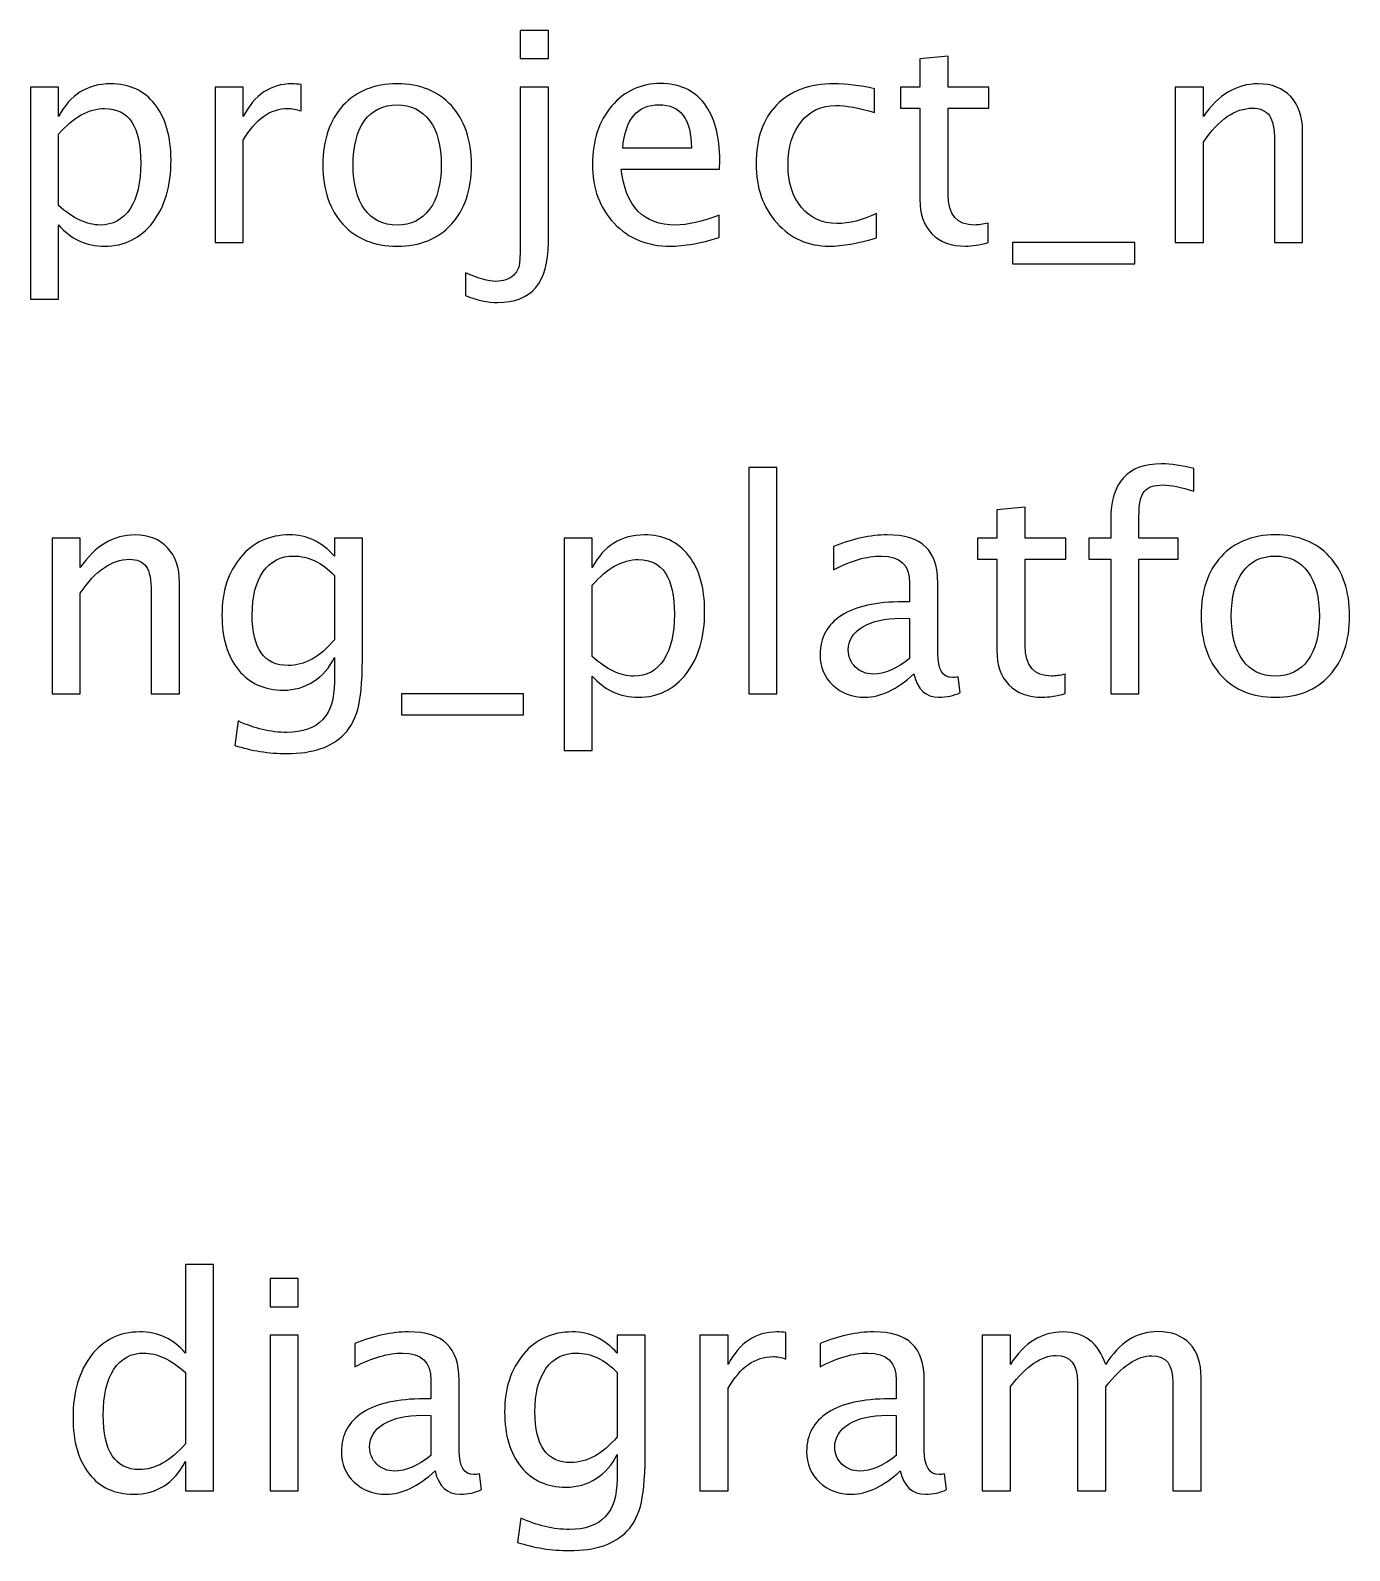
# Model space of a CAD drawing. Header units: centimetres. Extents: x -139 to 139, y -98 to 100.
# Drawn here: x 4.35 to 36.06, y 62.84 to 99.38 of the extents above; entities that cross this region are included whole.
import ezdxf

# ---------------------------------------------------------------- set-up
doc = ezdxf.new("R2010")
doc.units = ezdxf.units.CM
doc.header["$MEASUREMENT"] = 0
doc.layers.add('Layer 1', color=7, linetype='Continuous')

msp = doc.modelspace()

# ---------------------------------------------------------------- linework, layer by layer
at = {"layer": 'Layer 1'}
for points, knots in [([(16.12846, 98.70415), (16.12846, 98.70415), (16.12846, 99.38148), (16.12846, 99.38148), (16.12846, 99.38148), (16.12846, 99.38148), (16.8058, 99.38148), (16.8058, 99.38148), (16.8058, 99.38148), (16.8058, 99.38148), (16.8058, 98.70415), (16.8058, 98.70415), (16.8058, 98.70415), (16.8058, 98.70415), (16.12846, 98.70415), (16.12846, 98.70415)], [0, 0, 0, 0, 0.2, 0.2, 0.2, 0.2, 0.4, 0.4, 0.4, 0.4, 0.6, 0.6, 0.6, 0.6, 1, 1, 1, 1]), ([(27.37855, 94.28149), (27.16924, 94.22387), (26.98697, 94.19564), (26.83292, 94.19564), (26.83292, 94.19564), (26.4872, 94.19564), (26.21791, 94.29442), (26.02506, 94.49198), (26.02506, 94.49198), (25.83103, 94.68953), (25.73461, 94.96352), (25.73461, 95.31513), (25.73461, 95.31513), (25.73461, 95.31513), (25.73461, 97.51176), (25.73461, 97.51176), (25.73461, 97.51176), (25.73461, 97.51176), (25.26659, 97.51176), (25.26659, 97.51176), (25.26659, 97.51176), (25.26659, 97.51176), (25.26659, 98.01976), (25.26659, 98.01976), (25.26659, 98.01976), (25.26659, 98.01976), (25.73461, 98.01976), (25.73461, 98.01976), (25.73461, 98.01976), (25.73461, 98.01976), (25.73461, 98.69591), (25.73461, 98.69591), (25.73461, 98.69591), (25.73461, 98.69591), (26.41194, 98.76059), (26.41194, 98.76059), (26.41194, 98.76059), (26.41194, 98.76059), (26.41194, 98.01976), (26.41194, 98.01976), (26.41194, 98.01976), (26.41194, 98.01976), (27.39266, 98.01976), (27.39266, 98.01976), (27.39266, 98.01976), (27.39266, 98.01976), (27.39266, 97.51176), (27.39266, 97.51176), (27.39266, 97.51176), (27.39266, 97.51176), (26.41194, 97.51176), (26.41194, 97.51176), (26.41194, 97.51176), (26.41194, 97.51176), (26.41194, 95.43742), (26.41194, 95.43742), (26.41194, 95.43742), (26.41194, 94.94824), (26.62478, 94.70364), (27.04929, 94.70364), (27.04929, 94.70364), (27.13984, 94.70364), (27.2492, 94.71893), (27.37855, 94.74833), (27.37855, 94.74833), (27.37855, 94.74833), (27.37855, 94.28149), (27.37855, 94.28149)], [0, 0, 0, 0, 0.05555556, 0.05555556, 0.05555556, 0.05555556, 0.11111111, 0.11111111, 0.11111111, 0.11111111, 0.16666667, 0.16666667, 0.16666667, 0.16666667, 0.22222222, 0.22222222, 0.22222222, 0.22222222, 0.27777778, 0.27777778, 0.27777778, 0.27777778, 0.33333333, 0.33333333, 0.33333333, 0.33333333, 0.38888889, 0.38888889, 0.38888889, 0.38888889, 0.44444444, 0.44444444, 0.44444444, 0.44444444, 0.5, 0.5, 0.5, 0.5, 0.55555556, 0.55555556, 0.55555556, 0.55555556, 0.61111111, 0.61111111, 0.61111111, 0.61111111, 0.66666667, 0.66666667, 0.66666667, 0.66666667, 0.72222222, 0.72222222, 0.72222222, 0.72222222, 0.77777778, 0.77777778, 0.77777778, 0.77777778, 0.83333333, 0.83333333, 0.83333333, 0.83333333, 0.88888889, 0.88888889, 0.88888889, 0.88888889, 1, 1, 1, 1]), ([(4.3539, 92.91859), (4.3539, 92.91859), (4.3539, 98.01976), (4.3539, 98.01976), (4.3539, 98.01976), (4.3539, 98.01976), (5.03124, 98.01976), (5.03124, 98.01976), (5.03124, 98.01976), (5.03124, 98.01976), (5.03124, 97.31302), (5.03124, 97.31302), (5.03124, 97.31302), (5.30876, 97.83631), (5.72621, 98.09737), (6.28242, 98.09737), (6.28242, 98.09737), (6.7328, 98.09737), (7.08676, 97.93391), (7.34546, 97.60583), (7.34546, 97.60583), (7.60417, 97.27775), (7.73352, 96.82972), (7.73352, 96.26175), (7.73352, 96.26175), (7.73352, 95.64321), (7.58653, 95.14344), (7.29372, 94.76479), (7.29372, 94.76479), (7.00091, 94.38497), (6.61521, 94.19564), (6.13778, 94.19564), (6.13778, 94.19564), (5.69446, 94.19564), (5.32522, 94.36498), (5.03124, 94.70482), (5.03124, 94.70482), (5.03124, 94.70482), (5.03124, 92.91859), (5.03124, 92.91859), (5.03124, 92.91859), (5.03124, 92.91859), (4.3539, 92.91859), (4.3539, 92.91859)], [0, 0, 0, 0, 0.08333333, 0.08333333, 0.08333333, 0.08333333, 0.16666667, 0.16666667, 0.16666667, 0.16666667, 0.25, 0.25, 0.25, 0.25, 0.33333333, 0.33333333, 0.33333333, 0.33333333, 0.41666667, 0.41666667, 0.41666667, 0.41666667, 0.5, 0.5, 0.5, 0.5, 0.58333333, 0.58333333, 0.58333333, 0.58333333, 0.66666667, 0.66666667, 0.66666667, 0.66666667, 0.75, 0.75, 0.75, 0.75, 0.83333333, 0.83333333, 0.83333333, 0.83333333, 1, 1, 1, 1]), ([(8.7942, 94.28031), (8.7942, 94.28031), (8.7942, 98.01976), (8.7942, 98.01976), (8.7942, 98.01976), (8.7942, 98.01976), (9.47154, 98.01976), (9.47154, 98.01976), (9.47154, 98.01976), (9.47154, 98.01976), (9.47154, 97.31302), (9.47154, 97.31302), (9.47154, 97.31302), (9.74082, 97.83631), (10.13123, 98.09737), (10.64394, 98.09737), (10.64394, 98.09737), (10.71332, 98.09737), (10.78622, 98.09149), (10.86148, 98.07973), (10.86148, 98.07973), (10.86148, 98.07973), (10.86148, 97.4459), (10.86148, 97.4459), (10.86148, 97.4459), (10.74389, 97.48471), (10.64041, 97.5047), (10.55104, 97.5047), (10.55104, 97.5047), (10.12065, 97.5047), (9.76082, 97.2507), (9.47154, 96.74152), (9.47154, 96.74152), (9.47154, 96.74152), (9.47154, 94.28031), (9.47154, 94.28031), (9.47154, 94.28031), (9.47154, 94.28031), (8.7942, 94.28031), (8.7942, 94.28031)], [0, 0, 0, 0, 0.09090909, 0.09090909, 0.09090909, 0.09090909, 0.18181818, 0.18181818, 0.18181818, 0.18181818, 0.27272727, 0.27272727, 0.27272727, 0.27272727, 0.36363636, 0.36363636, 0.36363636, 0.36363636, 0.45454545, 0.45454545, 0.45454545, 0.45454545, 0.54545455, 0.54545455, 0.54545455, 0.54545455, 0.63636364, 0.63636364, 0.63636364, 0.63636364, 0.72727273, 0.72727273, 0.72727273, 0.72727273, 0.81818182, 0.81818182, 0.81818182, 0.81818182, 1, 1, 1, 1]), ([(13.16983, 94.19564), (12.62067, 94.19564), (12.18558, 94.37086), (11.86572, 94.72128), (11.86572, 94.72128), (11.5447, 95.07171), (11.38477, 95.54796), (11.38477, 96.14886), (11.38477, 96.14886), (11.38477, 96.74858), (11.5447, 97.22365), (11.86572, 97.5729), (11.86572, 97.5729), (12.18558, 97.92215), (12.62067, 98.09737), (13.16983, 98.09737), (13.16983, 98.09737), (13.71898, 98.09737), (14.15408, 97.92215), (14.47393, 97.5729), (14.47393, 97.5729), (14.79496, 97.22365), (14.95488, 96.74858), (14.95488, 96.14886), (14.95488, 96.14886), (14.95488, 95.54796), (14.79496, 95.07171), (14.47393, 94.72128), (14.47393, 94.72128), (14.15408, 94.37086), (13.71898, 94.19564), (13.16983, 94.19564)], [0, 0, 0, 0, 0.11111111, 0.11111111, 0.11111111, 0.11111111, 0.22222222, 0.22222222, 0.22222222, 0.22222222, 0.33333333, 0.33333333, 0.33333333, 0.33333333, 0.44444444, 0.44444444, 0.44444444, 0.44444444, 0.55555556, 0.55555556, 0.55555556, 0.55555556, 0.66666667, 0.66666667, 0.66666667, 0.66666667, 0.77777778, 0.77777778, 0.77777778, 0.77777778, 1, 1, 1, 1]), ([(14.80907, 93.01031), (14.80907, 93.01031), (14.80907, 93.55359), (14.80907, 93.55359), (14.80907, 93.55359), (15.12657, 93.41718), (15.36881, 93.34898), (15.53462, 93.34898), (15.53462, 93.34898), (15.72277, 93.34898), (15.86976, 93.39954), (15.97324, 93.50067), (15.97324, 93.50067), (16.04262, 93.56887), (16.08495, 93.64766), (16.10259, 93.73468), (16.10259, 93.73468), (16.12023, 93.8217), (16.12846, 94.00397), (16.12846, 94.28149), (16.12846, 94.28149), (16.12846, 94.28149), (16.12846, 98.01976), (16.12846, 98.01976), (16.12846, 98.01976), (16.12846, 98.01976), (16.8058, 98.01976), (16.8058, 98.01976), (16.8058, 98.01976), (16.8058, 98.01976), (16.8058, 94.28266), (16.8058, 94.28266), (16.8058, 94.28266), (16.8058, 93.32193), (16.4001, 92.84098), (15.58754, 92.84098), (15.58754, 92.84098), (15.34647, 92.84098), (15.08659, 92.89742), (14.80907, 93.01031)], [0, 0, 0, 0, 0.09090909, 0.09090909, 0.09090909, 0.09090909, 0.18181818, 0.18181818, 0.18181818, 0.18181818, 0.27272727, 0.27272727, 0.27272727, 0.27272727, 0.36363636, 0.36363636, 0.36363636, 0.36363636, 0.45454545, 0.45454545, 0.45454545, 0.45454545, 0.54545455, 0.54545455, 0.54545455, 0.54545455, 0.63636364, 0.63636364, 0.63636364, 0.63636364, 0.72727273, 0.72727273, 0.72727273, 0.72727273, 0.81818182, 0.81818182, 0.81818182, 0.81818182, 1, 1, 1, 1]), ([(20.90626, 94.40025), (20.45117, 94.26385), (20.06194, 94.19564), (19.73739, 94.19564), (19.73739, 94.19564), (19.18352, 94.19564), (18.73314, 94.37909), (18.38625, 94.7448), (18.38625, 94.7448), (18.03935, 95.11051), (17.86531, 95.58441), (17.86531, 96.16767), (17.86531, 96.16767), (17.86531, 96.73329), (18.01818, 97.19778), (18.3251, 97.56115), (18.3251, 97.56115), (18.63201, 97.92333), (19.02477, 98.10442), (19.50338, 98.10442), (19.50338, 98.10442), (19.95611, 98.10442), (20.30653, 97.94332), (20.55348, 97.62112), (20.55348, 97.62112), (20.80042, 97.29891), (20.9239, 96.84265), (20.9239, 96.25116), (20.9239, 96.25116), (20.9239, 96.25116), (20.92037, 96.0442), (20.92037, 96.0442), (20.92037, 96.0442), (20.92037, 96.0442), (18.55676, 96.0442), (18.55676, 96.0442), (18.55676, 96.0442), (18.65553, 95.1505), (19.0918, 94.70364), (19.86439, 94.70364), (19.86439, 94.70364), (20.14778, 94.70364), (20.49468, 94.78361), (20.90626, 94.94353), (20.90626, 94.94353), (20.90626, 94.94353), (20.90626, 94.40025), (20.90626, 94.40025)], [0, 0, 0, 0, 0.07692308, 0.07692308, 0.07692308, 0.07692308, 0.15384615, 0.15384615, 0.15384615, 0.15384615, 0.23076923, 0.23076923, 0.23076923, 0.23076923, 0.30769231, 0.30769231, 0.30769231, 0.30769231, 0.38461538, 0.38461538, 0.38461538, 0.38461538, 0.46153846, 0.46153846, 0.46153846, 0.46153846, 0.53846154, 0.53846154, 0.53846154, 0.53846154, 0.61538462, 0.61538462, 0.61538462, 0.61538462, 0.69230769, 0.69230769, 0.69230769, 0.69230769, 0.76923077, 0.76923077, 0.76923077, 0.76923077, 0.84615385, 0.84615385, 0.84615385, 0.84615385, 1, 1, 1, 1]), ([(24.68921, 94.3932), (24.25059, 94.2615), (23.87194, 94.19564), (23.55326, 94.19564), (23.55326, 94.19564), (23.04762, 94.19564), (22.62899, 94.38262), (22.2962, 94.75538), (22.2962, 94.75538), (21.96341, 95.12933), (21.79643, 95.60088), (21.79643, 96.16885), (21.79643, 96.16885), (21.79643, 96.77563), (21.96106, 97.24952), (22.29032, 97.58819), (22.29032, 97.58819), (22.61958, 97.92803), (23.07937, 98.09737), (23.66968, 98.09737), (23.66968, 98.09737), (23.96014, 98.09737), (24.28704, 98.05739), (24.64688, 97.97742), (24.64688, 97.97742), (24.64688, 97.97742), (24.64688, 97.40592), (24.64688, 97.40592), (24.64688, 97.40592), (24.2647, 97.51881), (23.95308, 97.57526), (23.71319, 97.57526), (23.71319, 97.57526), (23.36512, 97.57526), (23.08642, 97.44473), (22.87828, 97.18485), (22.87828, 97.18485), (22.67014, 96.92497), (22.56549, 96.57807), (22.56549, 96.14533), (22.56549, 96.14533), (22.56549, 95.72552), (22.67367, 95.38686), (22.88887, 95.12698), (22.88887, 95.12698), (23.10406, 94.86827), (23.38511, 94.73892), (23.73436, 94.73892), (23.73436, 94.73892), (24.04363, 94.73892), (24.36113, 94.81888), (24.68921, 94.97881), (24.68921, 94.97881), (24.68921, 94.97881), (24.68921, 94.3932), (24.68921, 94.3932)], [0, 0, 0, 0, 0.06666667, 0.06666667, 0.06666667, 0.06666667, 0.13333333, 0.13333333, 0.13333333, 0.13333333, 0.2, 0.2, 0.2, 0.2, 0.26666667, 0.26666667, 0.26666667, 0.26666667, 0.33333333, 0.33333333, 0.33333333, 0.33333333, 0.4, 0.4, 0.4, 0.4, 0.46666667, 0.46666667, 0.46666667, 0.46666667, 0.53333333, 0.53333333, 0.53333333, 0.53333333, 0.6, 0.6, 0.6, 0.6, 0.66666667, 0.66666667, 0.66666667, 0.66666667, 0.73333333, 0.73333333, 0.73333333, 0.73333333, 0.8, 0.8, 0.8, 0.8, 0.86666667, 0.86666667, 0.86666667, 0.86666667, 1, 1, 1, 1]), ([(31.87294, 94.28031), (31.87294, 94.28031), (31.87294, 98.01976), (31.87294, 98.01976), (31.87294, 98.01976), (31.87294, 98.01976), (32.55028, 98.01976), (32.55028, 98.01976), (32.55028, 98.01976), (32.55028, 98.01976), (32.55028, 97.31302), (32.55028, 97.31302), (32.55028, 97.31302), (32.90894, 97.83631), (33.34873, 98.09737), (33.86849, 98.09737), (33.86849, 98.09737), (34.1954, 98.09737), (34.45528, 97.99506), (34.64695, 97.78928), (34.64695, 97.78928), (34.83863, 97.58466), (34.93506, 97.30832), (34.93506, 96.9626), (34.93506, 96.9626), (34.93506, 96.9626), (34.93506, 94.28031), (34.93506, 94.28031), (34.93506, 94.28031), (34.93506, 94.28031), (34.25772, 94.28031), (34.25772, 94.28031), (34.25772, 94.28031), (34.25772, 94.28031), (34.25772, 96.74152), (34.25772, 96.74152), (34.25772, 96.74152), (34.25772, 97.01904), (34.21657, 97.2166), (34.13543, 97.33419), (34.13543, 97.33419), (34.05311, 97.45296), (33.91788, 97.51176), (33.72856, 97.51176), (33.72856, 97.51176), (33.31228, 97.51176), (32.91952, 97.24012), (32.55028, 96.69684), (32.55028, 96.69684), (32.55028, 96.69684), (32.55028, 94.28031), (32.55028, 94.28031), (32.55028, 94.28031), (32.55028, 94.28031), (31.87294, 94.28031), (31.87294, 94.28031)], [0, 0, 0, 0, 0.06666667, 0.06666667, 0.06666667, 0.06666667, 0.13333333, 0.13333333, 0.13333333, 0.13333333, 0.2, 0.2, 0.2, 0.2, 0.26666667, 0.26666667, 0.26666667, 0.26666667, 0.33333333, 0.33333333, 0.33333333, 0.33333333, 0.4, 0.4, 0.4, 0.4, 0.46666667, 0.46666667, 0.46666667, 0.46666667, 0.53333333, 0.53333333, 0.53333333, 0.53333333, 0.6, 0.6, 0.6, 0.6, 0.66666667, 0.66666667, 0.66666667, 0.66666667, 0.73333333, 0.73333333, 0.73333333, 0.73333333, 0.8, 0.8, 0.8, 0.8, 0.86666667, 0.86666667, 0.86666667, 0.86666667, 1, 1, 1, 1]), ([(13.16865, 94.70364), (13.50379, 94.70364), (13.76485, 94.82947), (13.95064, 95.08229), (13.95064, 95.08229), (14.13526, 95.33394), (14.22816, 95.69025), (14.22816, 96.14886), (14.22816, 96.14886), (14.22816, 96.60629), (14.13526, 96.96142), (13.95064, 97.21307), (13.95064, 97.21307), (13.76485, 97.46354), (13.50379, 97.58937), (13.16865, 97.58937), (13.16865, 97.58937), (12.83234, 97.58937), (12.57128, 97.46354), (12.38784, 97.21307), (12.38784, 97.21307), (12.20322, 96.96142), (12.11149, 96.60629), (12.11149, 96.14886), (12.11149, 96.14886), (12.11149, 95.69025), (12.20322, 95.33394), (12.38784, 95.08229), (12.38784, 95.08229), (12.57128, 94.82947), (12.83234, 94.70364), (13.16865, 94.70364)], [0, 0, 0, 0, 0.11111111, 0.11111111, 0.11111111, 0.11111111, 0.22222222, 0.22222222, 0.22222222, 0.22222222, 0.33333333, 0.33333333, 0.33333333, 0.33333333, 0.44444444, 0.44444444, 0.44444444, 0.44444444, 0.55555556, 0.55555556, 0.55555556, 0.55555556, 0.66666667, 0.66666667, 0.66666667, 0.66666667, 0.77777778, 0.77777778, 0.77777778, 0.77777778, 1, 1, 1, 1]), ([(18.59203, 96.5522), (18.59203, 96.5522), (20.24303, 96.5522), (20.24303, 96.5522), (20.24303, 96.5522), (20.24303, 97.24835), (19.98315, 97.59642), (19.46457, 97.59642), (19.46457, 97.59642), (18.94246, 97.59642), (18.65201, 97.24835), (18.59203, 96.5522)], [0, 0, 0, 0, 0.25, 0.25, 0.25, 0.25, 0.5, 0.5, 0.5, 0.5, 1, 1, 1, 1]), ([(5.03124, 95.17166), (5.38049, 94.86004), (5.71328, 94.70364), (6.0296, 94.70364), (6.0296, 94.70364), (6.34122, 94.70364), (6.58228, 94.83417), (6.75162, 95.09405), (6.75162, 95.09405), (6.92213, 95.35393), (7.00679, 95.71964), (7.00679, 96.19237), (7.00679, 96.19237), (7.00679, 97.06726), (6.71752, 97.5047), (6.13896, 97.5047), (6.13896, 97.5047), (5.76031, 97.5047), (5.39107, 97.30009), (5.03124, 96.88969), (5.03124, 96.88969), (5.03124, 96.88969), (5.03124, 95.17166), (5.03124, 95.17166)], [0, 0, 0, 0, 0.14285714, 0.14285714, 0.14285714, 0.14285714, 0.28571429, 0.28571429, 0.28571429, 0.28571429, 0.42857143, 0.42857143, 0.42857143, 0.42857143, 0.57142857, 0.57142857, 0.57142857, 0.57142857, 0.71428571, 0.71428571, 0.71428571, 0.71428571, 1, 1, 1, 1]), ([(27.96416, 93.77231), (27.96416, 93.77231), (27.96416, 94.28031), (27.96416, 94.28031), (27.96416, 94.28031), (27.96416, 94.28031), (30.89928, 94.28031), (30.89928, 94.28031), (30.89928, 94.28031), (30.89928, 94.28031), (30.89928, 93.77231), (30.89928, 93.77231), (30.89928, 93.77231), (30.89928, 93.77231), (27.96416, 93.77231), (27.96416, 93.77231)], [0, 0, 0, 0, 0.2, 0.2, 0.2, 0.2, 0.4, 0.4, 0.4, 0.4, 0.6, 0.6, 0.6, 0.6, 1, 1, 1, 1]), ([(21.62179, 83.43826), (21.62179, 83.43826), (21.62179, 88.8781), (21.62179, 88.8781), (21.62179, 88.8781), (21.62179, 88.8781), (22.29913, 88.8781), (22.29913, 88.8781), (22.29913, 88.8781), (22.29913, 88.8781), (22.29913, 83.43826), (22.29913, 83.43826), (22.29913, 83.43826), (22.29913, 83.43826), (21.62179, 83.43826), (21.62179, 83.43826)], [0, 0, 0, 0, 0.2, 0.2, 0.2, 0.2, 0.4, 0.4, 0.4, 0.4, 0.6, 0.6, 0.6, 0.6, 1, 1, 1, 1]), ([(30.32248, 83.43826), (30.32248, 83.43826), (30.32248, 86.66971), (30.32248, 86.66971), (30.32248, 86.66971), (30.32248, 86.66971), (29.79214, 86.66971), (29.79214, 86.66971), (29.79214, 86.66971), (29.79214, 86.66971), (29.79214, 87.17771), (29.79214, 87.17771), (29.79214, 87.17771), (29.79214, 87.17771), (30.32248, 87.17771), (30.32248, 87.17771), (30.32248, 87.17771), (30.32248, 87.17771), (30.32248, 87.62573), (30.32248, 87.62573), (30.32248, 87.62573), (30.32248, 88.51709), (30.72935, 88.96276), (31.5431, 88.96276), (31.5431, 88.96276), (31.77123, 88.96276), (32.02993, 88.92513), (32.31921, 88.84987), (32.31921, 88.84987), (32.31921, 88.84987), (32.31921, 88.3066), (32.31921, 88.3066), (32.31921, 88.3066), (32.01229, 88.40537), (31.76652, 88.45476), (31.5819, 88.45476), (31.5819, 88.45476), (31.3573, 88.45476), (31.20443, 88.40185), (31.12329, 88.29484), (31.12329, 88.29484), (31.04098, 88.18783), (30.99982, 87.9891), (30.99982, 87.69864), (30.99982, 87.69864), (30.99982, 87.69864), (30.99982, 87.17771), (30.99982, 87.17771), (30.99982, 87.17771), (30.99982, 87.17771), (31.93938, 87.17771), (31.93938, 87.17771), (31.93938, 87.17771), (31.93938, 87.17771), (31.93938, 86.66971), (31.93938, 86.66971), (31.93938, 86.66971), (31.93938, 86.66971), (30.99982, 86.66971), (30.99982, 86.66971), (30.99982, 86.66971), (30.99982, 86.66971), (30.99982, 83.43826), (30.99982, 83.43826), (30.99982, 83.43826), (30.99982, 83.43826), (30.32248, 83.43826), (30.32248, 83.43826)], [0, 0, 0, 0, 0.05555556, 0.05555556, 0.05555556, 0.05555556, 0.11111111, 0.11111111, 0.11111111, 0.11111111, 0.16666667, 0.16666667, 0.16666667, 0.16666667, 0.22222222, 0.22222222, 0.22222222, 0.22222222, 0.27777778, 0.27777778, 0.27777778, 0.27777778, 0.33333333, 0.33333333, 0.33333333, 0.33333333, 0.38888889, 0.38888889, 0.38888889, 0.38888889, 0.44444444, 0.44444444, 0.44444444, 0.44444444, 0.5, 0.5, 0.5, 0.5, 0.55555556, 0.55555556, 0.55555556, 0.55555556, 0.61111111, 0.61111111, 0.61111111, 0.61111111, 0.66666667, 0.66666667, 0.66666667, 0.66666667, 0.72222222, 0.72222222, 0.72222222, 0.72222222, 0.77777778, 0.77777778, 0.77777778, 0.77777778, 0.83333333, 0.83333333, 0.83333333, 0.83333333, 0.88888889, 0.88888889, 0.88888889, 0.88888889, 1, 1, 1, 1]), ([(29.22887, 83.43944), (29.01956, 83.38182), (28.83729, 83.35359), (28.68324, 83.35359), (28.68324, 83.35359), (28.33752, 83.35359), (28.06823, 83.45237), (27.87538, 83.64993), (27.87538, 83.64993), (27.68135, 83.84748), (27.58493, 84.12147), (27.58493, 84.47308), (27.58493, 84.47308), (27.58493, 84.47308), (27.58493, 86.66971), (27.58493, 86.66971), (27.58493, 86.66971), (27.58493, 86.66971), (27.11691, 86.66971), (27.11691, 86.66971), (27.11691, 86.66971), (27.11691, 86.66971), (27.11691, 87.17771), (27.11691, 87.17771), (27.11691, 87.17771), (27.11691, 87.17771), (27.58493, 87.17771), (27.58493, 87.17771), (27.58493, 87.17771), (27.58493, 87.17771), (27.58493, 87.85386), (27.58493, 87.85386), (27.58493, 87.85386), (27.58493, 87.85386), (28.26226, 87.91854), (28.26226, 87.91854), (28.26226, 87.91854), (28.26226, 87.91854), (28.26226, 87.17771), (28.26226, 87.17771), (28.26226, 87.17771), (28.26226, 87.17771), (29.24298, 87.17771), (29.24298, 87.17771), (29.24298, 87.17771), (29.24298, 87.17771), (29.24298, 86.66971), (29.24298, 86.66971), (29.24298, 86.66971), (29.24298, 86.66971), (28.26226, 86.66971), (28.26226, 86.66971), (28.26226, 86.66971), (28.26226, 86.66971), (28.26226, 84.59537), (28.26226, 84.59537), (28.26226, 84.59537), (28.26226, 84.10619), (28.4751, 83.86159), (28.89961, 83.86159), (28.89961, 83.86159), (28.99016, 83.86159), (29.09952, 83.87688), (29.22887, 83.90628), (29.22887, 83.90628), (29.22887, 83.90628), (29.22887, 83.43944), (29.22887, 83.43944)], [0, 0, 0, 0, 0.05555556, 0.05555556, 0.05555556, 0.05555556, 0.11111111, 0.11111111, 0.11111111, 0.11111111, 0.16666667, 0.16666667, 0.16666667, 0.16666667, 0.22222222, 0.22222222, 0.22222222, 0.22222222, 0.27777778, 0.27777778, 0.27777778, 0.27777778, 0.33333333, 0.33333333, 0.33333333, 0.33333333, 0.38888889, 0.38888889, 0.38888889, 0.38888889, 0.44444444, 0.44444444, 0.44444444, 0.44444444, 0.5, 0.5, 0.5, 0.5, 0.55555556, 0.55555556, 0.55555556, 0.55555556, 0.61111111, 0.61111111, 0.61111111, 0.61111111, 0.66666667, 0.66666667, 0.66666667, 0.66666667, 0.72222222, 0.72222222, 0.72222222, 0.72222222, 0.77777778, 0.77777778, 0.77777778, 0.77777778, 0.83333333, 0.83333333, 0.83333333, 0.83333333, 0.88888889, 0.88888889, 0.88888889, 0.88888889, 1, 1, 1, 1]), ([(4.87542, 83.43826), (4.87542, 83.43826), (4.87542, 87.17771), (4.87542, 87.17771), (4.87542, 87.17771), (4.87542, 87.17771), (5.55276, 87.17771), (5.55276, 87.17771), (5.55276, 87.17771), (5.55276, 87.17771), (5.55276, 86.47097), (5.55276, 86.47097), (5.55276, 86.47097), (5.91142, 86.99426), (6.35121, 87.25532), (6.87097, 87.25532), (6.87097, 87.25532), (7.19788, 87.25532), (7.45776, 87.15301), (7.64943, 86.94723), (7.64943, 86.94723), (7.84111, 86.74261), (7.93754, 86.46627), (7.93754, 86.12055), (7.93754, 86.12055), (7.93754, 86.12055), (7.93754, 83.43826), (7.93754, 83.43826), (7.93754, 83.43826), (7.93754, 83.43826), (7.2602, 83.43826), (7.2602, 83.43826), (7.2602, 83.43826), (7.2602, 83.43826), (7.2602, 85.89947), (7.2602, 85.89947), (7.2602, 85.89947), (7.2602, 86.17699), (7.21905, 86.37455), (7.13791, 86.49214), (7.13791, 86.49214), (7.05559, 86.61091), (6.92036, 86.66971), (6.73104, 86.66971), (6.73104, 86.66971), (6.31476, 86.66971), (5.922, 86.39807), (5.55276, 85.85479), (5.55276, 85.85479), (5.55276, 85.85479), (5.55276, 83.43826), (5.55276, 83.43826), (5.55276, 83.43826), (5.55276, 83.43826), (4.87542, 83.43826), (4.87542, 83.43826)], [0, 0, 0, 0, 0.06666667, 0.06666667, 0.06666667, 0.06666667, 0.13333333, 0.13333333, 0.13333333, 0.13333333, 0.2, 0.2, 0.2, 0.2, 0.26666667, 0.26666667, 0.26666667, 0.26666667, 0.33333333, 0.33333333, 0.33333333, 0.33333333, 0.4, 0.4, 0.4, 0.4, 0.46666667, 0.46666667, 0.46666667, 0.46666667, 0.53333333, 0.53333333, 0.53333333, 0.53333333, 0.6, 0.6, 0.6, 0.6, 0.66666667, 0.66666667, 0.66666667, 0.66666667, 0.73333333, 0.73333333, 0.73333333, 0.73333333, 0.8, 0.8, 0.8, 0.8, 0.86666667, 0.86666667, 0.86666667, 0.86666667, 1, 1, 1, 1]), ([(9.26868, 82.19648), (9.26868, 82.19648), (9.34865, 82.78209), (9.34865, 82.78209), (9.34865, 82.78209), (9.74141, 82.59865), (10.13064, 82.50693), (10.51517, 82.50693), (10.51517, 82.50693), (11.27834, 82.50693), (11.66052, 82.91144), (11.66052, 83.71931), (11.66052, 83.71931), (11.66052, 83.71931), (11.66052, 84.30727), (11.66052, 84.30727), (11.66052, 84.30727), (11.54293, 84.05915), (11.37595, 83.86747), (11.1584, 83.72989), (11.1584, 83.72989), (10.94085, 83.59231), (10.69861, 83.52293), (10.43168, 83.52293), (10.43168, 83.52293), (9.97894, 83.52293), (9.62029, 83.6852), (9.3557, 84.00976), (9.3557, 84.00976), (9.09112, 84.33432), (8.95824, 84.77411), (8.95824, 85.32915), (8.95824, 85.32915), (8.95824, 85.89712), (9.10876, 86.36044), (9.4098, 86.7191), (9.4098, 86.7191), (9.71201, 87.07658), (10.10124, 87.25532), (10.57984, 87.25532), (10.57984, 87.25532), (10.99847, 87.25532), (11.35948, 87.08598), (11.66052, 86.74614), (11.66052, 86.74614), (11.66052, 86.74614), (11.66052, 87.17771), (11.66052, 87.17771), (11.66052, 87.17771), (11.66052, 87.17771), (12.33785, 87.17771), (12.33785, 87.17771), (12.33785, 87.17771), (12.33785, 87.17771), (12.33785, 84.45896), (12.33785, 84.45896), (12.33785, 84.45896), (12.33785, 83.87453), (12.30728, 83.44179), (12.24613, 83.16074), (12.24613, 83.16074), (12.18616, 82.87969), (12.07092, 82.64921), (11.90394, 82.47047), (11.90394, 82.47047), (11.6076, 82.1565), (11.14429, 81.99893), (10.51517, 81.99893), (10.51517, 81.99893), (10.0836, 81.99893), (9.6685, 82.06478), (9.26868, 82.19648)], [0, 0, 0, 0, 0.05263158, 0.05263158, 0.05263158, 0.05263158, 0.10526316, 0.10526316, 0.10526316, 0.10526316, 0.15789474, 0.15789474, 0.15789474, 0.15789474, 0.21052632, 0.21052632, 0.21052632, 0.21052632, 0.26315789, 0.26315789, 0.26315789, 0.26315789, 0.31578947, 0.31578947, 0.31578947, 0.31578947, 0.36842105, 0.36842105, 0.36842105, 0.36842105, 0.42105263, 0.42105263, 0.42105263, 0.42105263, 0.47368421, 0.47368421, 0.47368421, 0.47368421, 0.52631579, 0.52631579, 0.52631579, 0.52631579, 0.57894737, 0.57894737, 0.57894737, 0.57894737, 0.63157895, 0.63157895, 0.63157895, 0.63157895, 0.68421053, 0.68421053, 0.68421053, 0.68421053, 0.73684211, 0.73684211, 0.73684211, 0.73684211, 0.78947368, 0.78947368, 0.78947368, 0.78947368, 0.84210526, 0.84210526, 0.84210526, 0.84210526, 0.89473684, 0.89473684, 0.89473684, 0.89473684, 1, 1, 1, 1]), ([(17.18149, 82.07654), (17.18149, 82.07654), (17.18149, 87.17771), (17.18149, 87.17771), (17.18149, 87.17771), (17.18149, 87.17771), (17.85883, 87.17771), (17.85883, 87.17771), (17.85883, 87.17771), (17.85883, 87.17771), (17.85883, 86.47097), (17.85883, 86.47097), (17.85883, 86.47097), (18.13635, 86.99426), (18.5538, 87.25532), (19.11001, 87.25532), (19.11001, 87.25532), (19.56039, 87.25532), (19.91435, 87.09186), (20.17305, 86.76378), (20.17305, 86.76378), (20.43176, 86.4357), (20.56111, 85.98767), (20.56111, 85.4197), (20.56111, 85.4197), (20.56111, 84.80116), (20.41412, 84.30139), (20.12131, 83.92274), (20.12131, 83.92274), (19.8285, 83.54292), (19.4428, 83.35359), (18.96537, 83.35359), (18.96537, 83.35359), (18.52205, 83.35359), (18.15281, 83.52293), (17.85883, 83.86277), (17.85883, 83.86277), (17.85883, 83.86277), (17.85883, 82.07654), (17.85883, 82.07654), (17.85883, 82.07654), (17.85883, 82.07654), (17.18149, 82.07654), (17.18149, 82.07654)], [0, 0, 0, 0, 0.08333333, 0.08333333, 0.08333333, 0.08333333, 0.16666667, 0.16666667, 0.16666667, 0.16666667, 0.25, 0.25, 0.25, 0.25, 0.33333333, 0.33333333, 0.33333333, 0.33333333, 0.41666667, 0.41666667, 0.41666667, 0.41666667, 0.5, 0.5, 0.5, 0.5, 0.58333333, 0.58333333, 0.58333333, 0.58333333, 0.66666667, 0.66666667, 0.66666667, 0.66666667, 0.75, 0.75, 0.75, 0.75, 0.83333333, 0.83333333, 0.83333333, 0.83333333, 1, 1, 1, 1]), ([(25.5882, 83.91451), (25.18133, 83.54057), (24.78974, 83.35359), (24.41345, 83.35359), (24.41345, 83.35359), (24.10418, 83.35359), (23.84665, 83.45002), (23.64321, 83.64405), (23.64321, 83.64405), (23.4386, 83.83808), (23.3363, 84.08267), (23.3363, 84.37783), (23.3363, 84.37783), (23.3363, 84.78587), (23.50798, 85.09984), (23.85135, 85.31857), (23.85135, 85.31857), (24.19472, 85.53729), (24.68744, 85.64665), (25.32949, 85.64665), (25.32949, 85.64665), (25.32949, 85.64665), (25.48824, 85.64665), (25.48824, 85.64665), (25.48824, 85.64665), (25.48824, 85.64665), (25.48824, 86.09703), (25.48824, 86.09703), (25.48824, 86.09703), (25.48824, 86.53095), (25.26247, 86.74732), (24.80973, 86.74732), (24.80973, 86.74732), (24.45931, 86.74732), (24.07596, 86.63678), (23.66085, 86.41571), (23.66085, 86.41571), (23.66085, 86.41571), (23.66085, 86.9731), (23.66085, 86.9731), (23.66085, 86.9731), (24.11711, 87.16124), (24.5475, 87.25532), (24.95085, 87.25532), (24.95085, 87.25532), (25.36595, 87.25532), (25.67286, 87.16124), (25.86924, 86.97192), (25.86924, 86.97192), (26.0668, 86.7826), (26.16558, 86.49097), (26.16558, 86.09703), (26.16558, 86.09703), (26.16558, 86.09703), (26.16558, 84.40722), (26.16558, 84.40722), (26.16558, 84.40722), (26.16558, 84.02034), (26.28435, 83.82632), (26.52306, 83.82632), (26.52306, 83.82632), (26.55246, 83.82632), (26.59597, 83.83102), (26.65359, 83.84043), (26.65359, 83.84043), (26.65359, 83.84043), (26.7018, 83.46413), (26.7018, 83.46413), (26.7018, 83.46413), (26.54775, 83.39005), (26.37842, 83.35359), (26.19262, 83.35359), (26.19262, 83.35359), (25.8763, 83.35359), (25.67522, 83.54057), (25.5882, 83.91451)], [0, 0, 0, 0, 0.05, 0.05, 0.05, 0.05, 0.1, 0.1, 0.1, 0.1, 0.15, 0.15, 0.15, 0.15, 0.2, 0.2, 0.2, 0.2, 0.25, 0.25, 0.25, 0.25, 0.3, 0.3, 0.3, 0.3, 0.35, 0.35, 0.35, 0.35, 0.4, 0.4, 0.4, 0.4, 0.45, 0.45, 0.45, 0.45, 0.5, 0.5, 0.5, 0.5, 0.55, 0.55, 0.55, 0.55, 0.6, 0.6, 0.6, 0.6, 0.65, 0.65, 0.65, 0.65, 0.7, 0.7, 0.7, 0.7, 0.75, 0.75, 0.75, 0.75, 0.8, 0.8, 0.8, 0.8, 0.85, 0.85, 0.85, 0.85, 0.9, 0.9, 0.9, 0.9, 1, 1, 1, 1]), ([(34.2783, 83.35359), (33.72914, 83.35359), (33.29405, 83.52881), (32.97419, 83.87923), (32.97419, 83.87923), (32.65317, 84.22966), (32.49324, 84.70591), (32.49324, 85.30681), (32.49324, 85.30681), (32.49324, 85.90653), (32.65317, 86.3816), (32.97419, 86.73085), (32.97419, 86.73085), (33.29405, 87.0801), (33.72914, 87.25532), (34.2783, 87.25532), (34.2783, 87.25532), (34.82745, 87.25532), (35.26255, 87.0801), (35.5824, 86.73085), (35.5824, 86.73085), (35.90343, 86.3816), (36.06335, 85.90653), (36.06335, 85.30681), (36.06335, 85.30681), (36.06335, 84.70591), (35.90343, 84.22966), (35.5824, 83.87923), (35.5824, 83.87923), (35.26255, 83.52881), (34.82745, 83.35359), (34.2783, 83.35359)], [0, 0, 0, 0, 0.11111111, 0.11111111, 0.11111111, 0.11111111, 0.22222222, 0.22222222, 0.22222222, 0.22222222, 0.33333333, 0.33333333, 0.33333333, 0.33333333, 0.44444444, 0.44444444, 0.44444444, 0.44444444, 0.55555556, 0.55555556, 0.55555556, 0.55555556, 0.66666667, 0.66666667, 0.66666667, 0.66666667, 0.77777778, 0.77777778, 0.77777778, 0.77777778, 1, 1, 1, 1]), ([(11.66052, 84.73178), (11.66052, 84.73178), (11.66052, 86.28283), (11.66052, 86.28283), (11.66052, 86.28283), (11.36183, 86.5921), (11.0361, 86.74732), (10.6845, 86.74732), (10.6845, 86.74732), (10.3717, 86.74732), (10.12711, 86.62267), (9.95072, 86.3722), (9.95072, 86.3722), (9.77316, 86.1229), (9.68496, 85.776), (9.68496, 85.33385), (9.68496, 85.33385), (9.68496, 84.52129), (9.97306, 84.11559), (10.55044, 84.11559), (10.55044, 84.11559), (10.9432, 84.11559), (11.31362, 84.32138), (11.66052, 84.73178)], [0, 0, 0, 0, 0.14285714, 0.14285714, 0.14285714, 0.14285714, 0.28571429, 0.28571429, 0.28571429, 0.28571429, 0.42857143, 0.42857143, 0.42857143, 0.42857143, 0.57142857, 0.57142857, 0.57142857, 0.57142857, 0.71428571, 0.71428571, 0.71428571, 0.71428571, 1, 1, 1, 1]), ([(17.85883, 84.32961), (18.20808, 84.01799), (18.54087, 83.86159), (18.85719, 83.86159), (18.85719, 83.86159), (19.16881, 83.86159), (19.40987, 83.99212), (19.57921, 84.252), (19.57921, 84.252), (19.74972, 84.51188), (19.83438, 84.87759), (19.83438, 85.35032), (19.83438, 85.35032), (19.83438, 86.22521), (19.54511, 86.66265), (18.96655, 86.66265), (18.96655, 86.66265), (18.5879, 86.66265), (18.21866, 86.45804), (17.85883, 86.04764), (17.85883, 86.04764), (17.85883, 86.04764), (17.85883, 84.32961), (17.85883, 84.32961)], [0, 0, 0, 0, 0.14285714, 0.14285714, 0.14285714, 0.14285714, 0.28571429, 0.28571429, 0.28571429, 0.28571429, 0.42857143, 0.42857143, 0.42857143, 0.42857143, 0.57142857, 0.57142857, 0.57142857, 0.57142857, 0.71428571, 0.71428571, 0.71428571, 0.71428571, 1, 1, 1, 1]), ([(34.27712, 83.86159), (34.61226, 83.86159), (34.87332, 83.98742), (35.05911, 84.24024), (35.05911, 84.24024), (35.24373, 84.49189), (35.33663, 84.8482), (35.33663, 85.30681), (35.33663, 85.30681), (35.33663, 85.76424), (35.24373, 86.11937), (35.05911, 86.37102), (35.05911, 86.37102), (34.87332, 86.62149), (34.61226, 86.74732), (34.27712, 86.74732), (34.27712, 86.74732), (33.94081, 86.74732), (33.67975, 86.62149), (33.49631, 86.37102), (33.49631, 86.37102), (33.31169, 86.11937), (33.21996, 85.76424), (33.21996, 85.30681), (33.21996, 85.30681), (33.21996, 84.8482), (33.31169, 84.49189), (33.49631, 84.24024), (33.49631, 84.24024), (33.67975, 83.98742), (33.94081, 83.86159), (34.27712, 83.86159)], [0, 0, 0, 0, 0.11111111, 0.11111111, 0.11111111, 0.11111111, 0.22222222, 0.22222222, 0.22222222, 0.22222222, 0.33333333, 0.33333333, 0.33333333, 0.33333333, 0.44444444, 0.44444444, 0.44444444, 0.44444444, 0.55555556, 0.55555556, 0.55555556, 0.55555556, 0.66666667, 0.66666667, 0.66666667, 0.66666667, 0.77777778, 0.77777778, 0.77777778, 0.77777778, 1, 1, 1, 1]), ([(25.48824, 84.28375), (25.48824, 84.28375), (25.48824, 85.24448), (25.48824, 85.24448), (25.48824, 85.24448), (25.48824, 85.24448), (25.2707, 85.25154), (25.2707, 85.25154), (25.2707, 85.25154), (24.8944, 85.25154), (24.59101, 85.18216), (24.35935, 85.0434), (24.35935, 85.0434), (24.12887, 84.90346), (24.01363, 84.71884), (24.01363, 84.48836), (24.01363, 84.48836), (24.01363, 84.32726), (24.07125, 84.19085), (24.18532, 84.07914), (24.18532, 84.07914), (24.30056, 83.96743), (24.44049, 83.91098), (24.6063, 83.91098), (24.6063, 83.91098), (24.88852, 83.91098), (25.1825, 84.03563), (25.48824, 84.28375)], [0, 0, 0, 0, 0.125, 0.125, 0.125, 0.125, 0.25, 0.25, 0.25, 0.25, 0.375, 0.375, 0.375, 0.375, 0.5, 0.5, 0.5, 0.5, 0.625, 0.625, 0.625, 0.625, 0.75, 0.75, 0.75, 0.75, 1, 1, 1, 1]), ([(13.27271, 82.93026), (13.27271, 82.93026), (13.27271, 83.43826), (13.27271, 83.43826), (13.27271, 83.43826), (13.27271, 83.43826), (16.20783, 83.43826), (16.20783, 83.43826), (16.20783, 83.43826), (16.20783, 83.43826), (16.20783, 82.93026), (16.20783, 82.93026), (16.20783, 82.93026), (16.20783, 82.93026), (13.27271, 82.93026), (13.27271, 82.93026)], [0, 0, 0, 0, 0.2, 0.2, 0.2, 0.2, 0.4, 0.4, 0.4, 0.4, 0.6, 0.6, 0.6, 0.6, 1, 1, 1, 1]), ([(8.0804, 64.28031), (8.0804, 64.28031), (8.0804, 64.98234), (8.0804, 64.98234), (8.0804, 64.98234), (7.80406, 64.45787), (7.38778, 64.19564), (6.83157, 64.19564), (6.83157, 64.19564), (6.38001, 64.19564), (6.02488, 64.3591), (5.76618, 64.68718), (5.76618, 64.68718), (5.50747, 65.01526), (5.37812, 65.46329), (5.37812, 66.03126), (5.37812, 66.03126), (5.37812, 66.65215), (5.52511, 67.15192), (5.81792, 67.53057), (5.81792, 67.53057), (6.1119, 67.90804), (6.4976, 68.09737), (6.9762, 68.09737), (6.9762, 68.09737), (7.41953, 68.09737), (7.78877, 67.92803), (8.0804, 67.58819), (8.0804, 67.58819), (8.0804, 67.58819), (8.0804, 69.72015), (8.0804, 69.72015), (8.0804, 69.72015), (8.0804, 69.72015), (8.75773, 69.72015), (8.75773, 69.72015), (8.75773, 69.72015), (8.75773, 69.72015), (8.75773, 64.28031), (8.75773, 64.28031), (8.75773, 64.28031), (8.75773, 64.28031), (8.0804, 64.28031), (8.0804, 64.28031)], [0, 0, 0, 0, 0.08333333, 0.08333333, 0.08333333, 0.08333333, 0.16666667, 0.16666667, 0.16666667, 0.16666667, 0.25, 0.25, 0.25, 0.25, 0.33333333, 0.33333333, 0.33333333, 0.33333333, 0.41666667, 0.41666667, 0.41666667, 0.41666667, 0.5, 0.5, 0.5, 0.5, 0.58333333, 0.58333333, 0.58333333, 0.58333333, 0.66666667, 0.66666667, 0.66666667, 0.66666667, 0.75, 0.75, 0.75, 0.75, 0.83333333, 0.83333333, 0.83333333, 0.83333333, 1, 1, 1, 1]), ([(10.11475, 68.70415), (10.11475, 68.70415), (10.11475, 69.38148), (10.11475, 69.38148), (10.11475, 69.38148), (10.11475, 69.38148), (10.79209, 69.38148), (10.79209, 69.38148), (10.79209, 69.38148), (10.79209, 69.38148), (10.79209, 68.70415), (10.79209, 68.70415), (10.79209, 68.70415), (10.79209, 68.70415), (10.11475, 68.70415), (10.11475, 68.70415)], [0, 0, 0, 0, 0.2, 0.2, 0.2, 0.2, 0.4, 0.4, 0.4, 0.4, 0.6, 0.6, 0.6, 0.6, 1, 1, 1, 1]), ([(10.11475, 64.28031), (10.11475, 64.28031), (10.11475, 68.01976), (10.11475, 68.01976), (10.11475, 68.01976), (10.11475, 68.01976), (10.79209, 68.01976), (10.79209, 68.01976), (10.79209, 68.01976), (10.79209, 68.01976), (10.79209, 64.28031), (10.79209, 64.28031), (10.79209, 64.28031), (10.79209, 64.28031), (10.11475, 64.28031), (10.11475, 64.28031)], [0, 0, 0, 0, 0.2, 0.2, 0.2, 0.2, 0.4, 0.4, 0.4, 0.4, 0.6, 0.6, 0.6, 0.6, 1, 1, 1, 1]), ([(14.08116, 64.75656), (13.67429, 64.38262), (13.2827, 64.19564), (12.90641, 64.19564), (12.90641, 64.19564), (12.59714, 64.19564), (12.33961, 64.29207), (12.13617, 64.4861), (12.13617, 64.4861), (11.93156, 64.68013), (11.82926, 64.92472), (11.82926, 65.21988), (11.82926, 65.21988), (11.82926, 65.62792), (12.00094, 65.94189), (12.34431, 66.16062), (12.34431, 66.16062), (12.68768, 66.37934), (13.1804, 66.4887), (13.82245, 66.4887), (13.82245, 66.4887), (13.82245, 66.4887), (13.9812, 66.4887), (13.9812, 66.4887), (13.9812, 66.4887), (13.9812, 66.4887), (13.9812, 66.93908), (13.9812, 66.93908), (13.9812, 66.93908), (13.9812, 67.373), (13.75543, 67.58937), (13.30269, 67.58937), (13.30269, 67.58937), (12.95227, 67.58937), (12.56892, 67.47883), (12.15381, 67.25776), (12.15381, 67.25776), (12.15381, 67.25776), (12.15381, 67.81515), (12.15381, 67.81515), (12.15381, 67.81515), (12.61007, 68.00329), (13.04046, 68.09737), (13.44381, 68.09737), (13.44381, 68.09737), (13.85891, 68.09737), (14.16582, 68.00329), (14.3622, 67.81397), (14.3622, 67.81397), (14.55976, 67.62465), (14.65854, 67.33302), (14.65854, 66.93908), (14.65854, 66.93908), (14.65854, 66.93908), (14.65854, 65.24927), (14.65854, 65.24927), (14.65854, 65.24927), (14.65854, 64.86239), (14.77731, 64.66837), (15.01602, 64.66837), (15.01602, 64.66837), (15.04542, 64.66837), (15.08893, 64.67307), (15.14655, 64.68248), (15.14655, 64.68248), (15.14655, 64.68248), (15.19476, 64.30618), (15.19476, 64.30618), (15.19476, 64.30618), (15.04071, 64.2321), (14.87138, 64.19564), (14.68558, 64.19564), (14.68558, 64.19564), (14.36926, 64.19564), (14.16818, 64.38262), (14.08116, 64.75656)], [0, 0, 0, 0, 0.05, 0.05, 0.05, 0.05, 0.1, 0.1, 0.1, 0.1, 0.15, 0.15, 0.15, 0.15, 0.2, 0.2, 0.2, 0.2, 0.25, 0.25, 0.25, 0.25, 0.3, 0.3, 0.3, 0.3, 0.35, 0.35, 0.35, 0.35, 0.4, 0.4, 0.4, 0.4, 0.45, 0.45, 0.45, 0.45, 0.5, 0.5, 0.5, 0.5, 0.55, 0.55, 0.55, 0.55, 0.6, 0.6, 0.6, 0.6, 0.65, 0.65, 0.65, 0.65, 0.7, 0.7, 0.7, 0.7, 0.75, 0.75, 0.75, 0.75, 0.8, 0.8, 0.8, 0.8, 0.85, 0.85, 0.85, 0.85, 0.9, 0.9, 0.9, 0.9, 1, 1, 1, 1]), ([(16.06377, 63.03853), (16.06377, 63.03853), (16.14374, 63.62414), (16.14374, 63.62414), (16.14374, 63.62414), (16.5365, 63.4407), (16.92573, 63.34898), (17.31026, 63.34898), (17.31026, 63.34898), (18.07343, 63.34898), (18.45561, 63.75349), (18.45561, 64.56136), (18.45561, 64.56136), (18.45561, 64.56136), (18.45561, 65.14932), (18.45561, 65.14932), (18.45561, 65.14932), (18.33802, 64.9012), (18.17104, 64.70952), (17.95349, 64.57194), (17.95349, 64.57194), (17.73594, 64.43436), (17.4937, 64.36498), (17.22677, 64.36498), (17.22677, 64.36498), (16.77403, 64.36498), (16.41538, 64.52725), (16.15079, 64.85181), (16.15079, 64.85181), (15.88621, 65.17637), (15.75333, 65.61616), (15.75333, 66.1712), (15.75333, 66.1712), (15.75333, 66.73917), (15.90385, 67.20249), (16.20489, 67.56115), (16.20489, 67.56115), (16.5071, 67.91863), (16.89633, 68.09737), (17.37493, 68.09737), (17.37493, 68.09737), (17.79356, 68.09737), (18.15457, 67.92803), (18.45561, 67.58819), (18.45561, 67.58819), (18.45561, 67.58819), (18.45561, 68.01976), (18.45561, 68.01976), (18.45561, 68.01976), (18.45561, 68.01976), (19.13294, 68.01976), (19.13294, 68.01976), (19.13294, 68.01976), (19.13294, 68.01976), (19.13294, 65.30101), (19.13294, 65.30101), (19.13294, 65.30101), (19.13294, 64.71658), (19.10237, 64.28384), (19.04122, 64.00279), (19.04122, 64.00279), (18.98125, 63.72174), (18.86601, 63.49126), (18.69903, 63.31252), (18.69903, 63.31252), (18.40269, 62.99855), (17.93938, 62.84098), (17.31026, 62.84098), (17.31026, 62.84098), (16.87869, 62.84098), (16.46359, 62.90683), (16.06377, 63.03853)], [0, 0, 0, 0, 0.05263158, 0.05263158, 0.05263158, 0.05263158, 0.10526316, 0.10526316, 0.10526316, 0.10526316, 0.15789474, 0.15789474, 0.15789474, 0.15789474, 0.21052632, 0.21052632, 0.21052632, 0.21052632, 0.26315789, 0.26315789, 0.26315789, 0.26315789, 0.31578947, 0.31578947, 0.31578947, 0.31578947, 0.36842105, 0.36842105, 0.36842105, 0.36842105, 0.42105263, 0.42105263, 0.42105263, 0.42105263, 0.47368421, 0.47368421, 0.47368421, 0.47368421, 0.52631579, 0.52631579, 0.52631579, 0.52631579, 0.57894737, 0.57894737, 0.57894737, 0.57894737, 0.63157895, 0.63157895, 0.63157895, 0.63157895, 0.68421053, 0.68421053, 0.68421053, 0.68421053, 0.73684211, 0.73684211, 0.73684211, 0.73684211, 0.78947368, 0.78947368, 0.78947368, 0.78947368, 0.84210526, 0.84210526, 0.84210526, 0.84210526, 0.89473684, 0.89473684, 0.89473684, 0.89473684, 1, 1, 1, 1]), ([(20.4488, 64.28031), (20.4488, 64.28031), (20.4488, 68.01976), (20.4488, 68.01976), (20.4488, 68.01976), (20.4488, 68.01976), (21.12614, 68.01976), (21.12614, 68.01976), (21.12614, 68.01976), (21.12614, 68.01976), (21.12614, 67.31302), (21.12614, 67.31302), (21.12614, 67.31302), (21.39542, 67.83631), (21.78583, 68.09737), (22.29854, 68.09737), (22.29854, 68.09737), (22.36792, 68.09737), (22.44082, 68.09149), (22.51608, 68.07973), (22.51608, 68.07973), (22.51608, 68.07973), (22.51608, 67.4459), (22.51608, 67.4459), (22.51608, 67.4459), (22.39849, 67.48471), (22.29501, 67.5047), (22.20564, 67.5047), (22.20564, 67.5047), (21.77525, 67.5047), (21.41542, 67.2507), (21.12614, 66.74152), (21.12614, 66.74152), (21.12614, 66.74152), (21.12614, 64.28031), (21.12614, 64.28031), (21.12614, 64.28031), (21.12614, 64.28031), (20.4488, 64.28031), (20.4488, 64.28031)], [0, 0, 0, 0, 0.09090909, 0.09090909, 0.09090909, 0.09090909, 0.18181818, 0.18181818, 0.18181818, 0.18181818, 0.27272727, 0.27272727, 0.27272727, 0.27272727, 0.36363636, 0.36363636, 0.36363636, 0.36363636, 0.45454545, 0.45454545, 0.45454545, 0.45454545, 0.54545455, 0.54545455, 0.54545455, 0.54545455, 0.63636364, 0.63636364, 0.63636364, 0.63636364, 0.72727273, 0.72727273, 0.72727273, 0.72727273, 0.81818182, 0.81818182, 0.81818182, 0.81818182, 1, 1, 1, 1]), ([(25.26305, 64.75656), (24.85618, 64.38262), (24.46459, 64.19564), (24.0883, 64.19564), (24.0883, 64.19564), (23.77903, 64.19564), (23.5215, 64.29207), (23.31806, 64.4861), (23.31806, 64.4861), (23.11345, 64.68013), (23.01115, 64.92472), (23.01115, 65.21988), (23.01115, 65.21988), (23.01115, 65.62792), (23.18283, 65.94189), (23.5262, 66.16062), (23.5262, 66.16062), (23.86957, 66.37934), (24.36229, 66.4887), (25.00434, 66.4887), (25.00434, 66.4887), (25.00434, 66.4887), (25.16309, 66.4887), (25.16309, 66.4887), (25.16309, 66.4887), (25.16309, 66.4887), (25.16309, 66.93908), (25.16309, 66.93908), (25.16309, 66.93908), (25.16309, 67.373), (24.93732, 67.58937), (24.48458, 67.58937), (24.48458, 67.58937), (24.13416, 67.58937), (23.75081, 67.47883), (23.3357, 67.25776), (23.3357, 67.25776), (23.3357, 67.25776), (23.3357, 67.81515), (23.3357, 67.81515), (23.3357, 67.81515), (23.79196, 68.00329), (24.22235, 68.09737), (24.6257, 68.09737), (24.6257, 68.09737), (25.0408, 68.09737), (25.34771, 68.00329), (25.54409, 67.81397), (25.54409, 67.81397), (25.74165, 67.62465), (25.84043, 67.33302), (25.84043, 66.93908), (25.84043, 66.93908), (25.84043, 66.93908), (25.84043, 65.24927), (25.84043, 65.24927), (25.84043, 65.24927), (25.84043, 64.86239), (25.9592, 64.66837), (26.19791, 64.66837), (26.19791, 64.66837), (26.22731, 64.66837), (26.27082, 64.67307), (26.32844, 64.68248), (26.32844, 64.68248), (26.32844, 64.68248), (26.37665, 64.30618), (26.37665, 64.30618), (26.37665, 64.30618), (26.2226, 64.2321), (26.05327, 64.19564), (25.86747, 64.19564), (25.86747, 64.19564), (25.55115, 64.19564), (25.35007, 64.38262), (25.26305, 64.75656)], [0, 0, 0, 0, 0.05, 0.05, 0.05, 0.05, 0.1, 0.1, 0.1, 0.1, 0.15, 0.15, 0.15, 0.15, 0.2, 0.2, 0.2, 0.2, 0.25, 0.25, 0.25, 0.25, 0.3, 0.3, 0.3, 0.3, 0.35, 0.35, 0.35, 0.35, 0.4, 0.4, 0.4, 0.4, 0.45, 0.45, 0.45, 0.45, 0.5, 0.5, 0.5, 0.5, 0.55, 0.55, 0.55, 0.55, 0.6, 0.6, 0.6, 0.6, 0.65, 0.65, 0.65, 0.65, 0.7, 0.7, 0.7, 0.7, 0.75, 0.75, 0.75, 0.75, 0.8, 0.8, 0.8, 0.8, 0.85, 0.85, 0.85, 0.85, 0.9, 0.9, 0.9, 0.9, 1, 1, 1, 1]), ([(27.23155, 64.28031), (27.23155, 64.28031), (27.23155, 68.01976), (27.23155, 68.01976), (27.23155, 68.01976), (27.23155, 68.01976), (27.90889, 68.01976), (27.90889, 68.01976), (27.90889, 68.01976), (27.90889, 68.01976), (27.90889, 67.31302), (27.90889, 67.31302), (27.90889, 67.31302), (28.23932, 67.83631), (28.66266, 68.09737), (29.18124, 68.09737), (29.18124, 68.09737), (29.68101, 68.09737), (30.02085, 67.83631), (30.20194, 67.31302), (30.20194, 67.31302), (30.52297, 67.84102), (30.9416, 68.10442), (31.45548, 68.10442), (31.45548, 68.10442), (31.78357, 68.10442), (32.03874, 68.008), (32.22101, 67.81397), (32.22101, 67.81397), (32.40328, 67.61994), (32.495, 67.3483), (32.495, 66.99905), (32.495, 66.99905), (32.495, 66.99905), (32.495, 64.28031), (32.495, 64.28031), (32.495, 64.28031), (32.495, 64.28031), (31.81767, 64.28031), (31.81767, 64.28031), (31.81767, 64.28031), (31.81767, 64.28031), (31.81767, 66.88734), (31.81767, 66.88734), (31.81767, 66.88734), (31.81767, 67.31302), (31.64833, 67.52587), (31.30967, 67.52587), (31.30967, 67.52587), (30.95807, 67.52587), (30.58882, 67.27775), (30.20194, 66.78033), (30.20194, 66.78033), (30.20194, 66.78033), (30.20194, 64.28031), (30.20194, 64.28031), (30.20194, 64.28031), (30.20194, 64.28031), (29.52461, 64.28031), (29.52461, 64.28031), (29.52461, 64.28031), (29.52461, 64.28031), (29.52461, 66.88969), (29.52461, 66.88969), (29.52461, 66.88969), (29.52461, 67.3189), (29.35293, 67.53292), (29.00838, 67.53292), (29.00838, 67.53292), (28.66618, 67.53292), (28.2993, 67.28363), (27.90889, 66.78386), (27.90889, 66.78386), (27.90889, 66.78386), (27.90889, 64.28031), (27.90889, 64.28031), (27.90889, 64.28031), (27.90889, 64.28031), (27.23155, 64.28031), (27.23155, 64.28031)], [0, 0, 0, 0, 0.04761905, 0.04761905, 0.04761905, 0.04761905, 0.0952381, 0.0952381, 0.0952381, 0.0952381, 0.14285714, 0.14285714, 0.14285714, 0.14285714, 0.19047619, 0.19047619, 0.19047619, 0.19047619, 0.23809524, 0.23809524, 0.23809524, 0.23809524, 0.28571429, 0.28571429, 0.28571429, 0.28571429, 0.33333333, 0.33333333, 0.33333333, 0.33333333, 0.38095238, 0.38095238, 0.38095238, 0.38095238, 0.42857143, 0.42857143, 0.42857143, 0.42857143, 0.47619048, 0.47619048, 0.47619048, 0.47619048, 0.52380952, 0.52380952, 0.52380952, 0.52380952, 0.57142857, 0.57142857, 0.57142857, 0.57142857, 0.61904762, 0.61904762, 0.61904762, 0.61904762, 0.66666667, 0.66666667, 0.66666667, 0.66666667, 0.71428571, 0.71428571, 0.71428571, 0.71428571, 0.76190476, 0.76190476, 0.76190476, 0.76190476, 0.80952381, 0.80952381, 0.80952381, 0.80952381, 0.85714286, 0.85714286, 0.85714286, 0.85714286, 0.9047619, 0.9047619, 0.9047619, 0.9047619, 1, 1, 1, 1]), ([(8.0804, 67.12488), (7.7288, 67.43415), (7.39601, 67.58937), (7.08086, 67.58937), (7.08086, 67.58937), (6.77042, 67.58937), (6.53053, 67.46002), (6.36002, 67.20014), (6.36002, 67.20014), (6.18951, 66.94143), (6.10484, 66.57454), (6.10484, 66.09947), (6.10484, 66.09947), (6.10484, 65.22576), (6.39412, 64.78831), (6.97385, 64.78831), (6.97385, 64.78831), (7.35015, 64.78831), (7.71939, 64.9941), (8.0804, 65.4045), (8.0804, 65.4045), (8.0804, 65.4045), (8.0804, 67.12488), (8.0804, 67.12488)], [0, 0, 0, 0, 0.14285714, 0.14285714, 0.14285714, 0.14285714, 0.28571429, 0.28571429, 0.28571429, 0.28571429, 0.42857143, 0.42857143, 0.42857143, 0.42857143, 0.57142857, 0.57142857, 0.57142857, 0.57142857, 0.71428571, 0.71428571, 0.71428571, 0.71428571, 1, 1, 1, 1]), ([(18.45561, 65.57383), (18.45561, 65.57383), (18.45561, 67.12488), (18.45561, 67.12488), (18.45561, 67.12488), (18.15692, 67.43415), (17.83119, 67.58937), (17.47959, 67.58937), (17.47959, 67.58937), (17.16679, 67.58937), (16.9222, 67.46472), (16.74581, 67.21425), (16.74581, 67.21425), (16.56825, 66.96495), (16.48005, 66.61805), (16.48005, 66.1759), (16.48005, 66.1759), (16.48005, 65.36334), (16.76815, 64.95764), (17.34553, 64.95764), (17.34553, 64.95764), (17.73829, 64.95764), (18.10871, 65.16343), (18.45561, 65.57383)], [0, 0, 0, 0, 0.14285714, 0.14285714, 0.14285714, 0.14285714, 0.28571429, 0.28571429, 0.28571429, 0.28571429, 0.42857143, 0.42857143, 0.42857143, 0.42857143, 0.57142857, 0.57142857, 0.57142857, 0.57142857, 0.71428571, 0.71428571, 0.71428571, 0.71428571, 1, 1, 1, 1]), ([(13.9812, 65.1258), (13.9812, 65.1258), (13.9812, 66.08653), (13.9812, 66.08653), (13.9812, 66.08653), (13.9812, 66.08653), (13.76366, 66.09359), (13.76366, 66.09359), (13.76366, 66.09359), (13.38736, 66.09359), (13.08397, 66.02421), (12.85231, 65.88545), (12.85231, 65.88545), (12.62183, 65.74551), (12.50659, 65.56089), (12.50659, 65.33041), (12.50659, 65.33041), (12.50659, 65.16931), (12.56421, 65.0329), (12.67828, 64.92119), (12.67828, 64.92119), (12.79352, 64.80948), (12.93345, 64.75303), (13.09926, 64.75303), (13.09926, 64.75303), (13.38148, 64.75303), (13.67546, 64.87768), (13.9812, 65.1258)], [0, 0, 0, 0, 0.125, 0.125, 0.125, 0.125, 0.25, 0.25, 0.25, 0.25, 0.375, 0.375, 0.375, 0.375, 0.5, 0.5, 0.5, 0.5, 0.625, 0.625, 0.625, 0.625, 0.75, 0.75, 0.75, 0.75, 1, 1, 1, 1]), ([(25.16309, 65.1258), (25.16309, 65.1258), (25.16309, 66.08653), (25.16309, 66.08653), (25.16309, 66.08653), (25.16309, 66.08653), (24.94555, 66.09359), (24.94555, 66.09359), (24.94555, 66.09359), (24.56925, 66.09359), (24.26586, 66.02421), (24.0342, 65.88545), (24.0342, 65.88545), (23.80372, 65.74551), (23.68848, 65.56089), (23.68848, 65.33041), (23.68848, 65.33041), (23.68848, 65.16931), (23.7461, 65.0329), (23.86017, 64.92119), (23.86017, 64.92119), (23.97541, 64.80948), (24.11534, 64.75303), (24.28115, 64.75303), (24.28115, 64.75303), (24.56337, 64.75303), (24.85735, 64.87768), (25.16309, 65.1258)], [0, 0, 0, 0, 0.125, 0.125, 0.125, 0.125, 0.25, 0.25, 0.25, 0.25, 0.375, 0.375, 0.375, 0.375, 0.5, 0.5, 0.5, 0.5, 0.625, 0.625, 0.625, 0.625, 0.75, 0.75, 0.75, 0.75, 1, 1, 1, 1])]:
    msp.add_open_spline(points, degree=3, knots=knots, dxfattribs=at)

doc.saveas('drawing.dxf')
